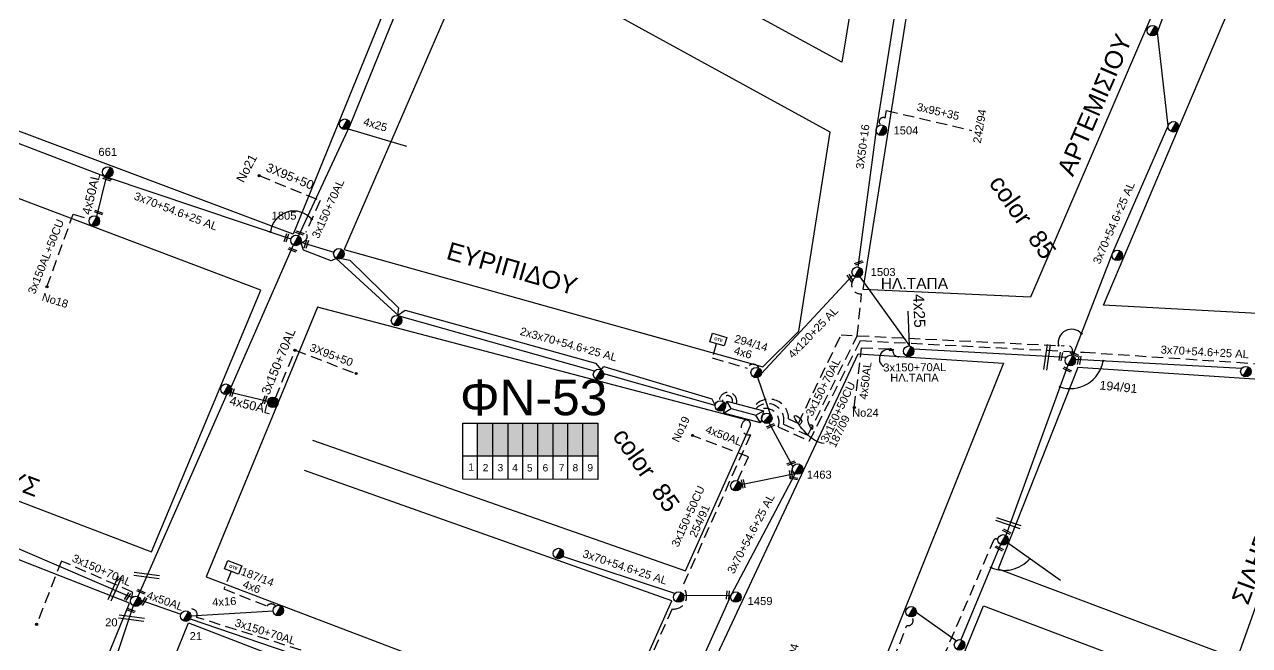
# Model space of a CAD drawing. Header units: millimetres. Extents: x 1421 to 7149, y 883 to 1925.
# Drawn here: x 5746.6 to 6022, y 1252.2 to 1392 of the extents above; entities that cross this region are included whole.
import ezdxf
from ezdxf.enums import TextEntityAlignment as Align

# ---------------------------------------------------------------- set-up
doc = ezdxf.new("R2010")
doc.units = ezdxf.units.MM
doc.linetypes.add('DASHED', pattern=[19.05, 12.7, -6.35])
for name, color, linetype in [('3X50+16', 7, 'Continuous'), ('3x82+57+13_5', 7, 'Continuous'), ('Pillar', 7, 'Continuous'), ('Pillar OTE', 7, 'Continuous'), ('Άγνωστα', 7, 'Continuous'), ('Γυμνά εναέρια ΧΤ (3Φ) 4x50AL', 7, 'Continuous'), ('Εναέρια παροχή ΧΤ 4x16', 7, 'SYN_LINE'), ('Εναέρια παροχή ΧΤ 4x25', 7, 'SYN_LINE'), ('Καλωδια Χ.Τ 3x95+35', 7, 'DASHED'), ('Καλωδια ΧΤ  3X95+50', 7, 'Continuous'), ('Καλώδια ΧΤ   3x150+50CU', 7, 'DASHED'), ('Καλώδια ΧΤ   3x150+70AL', 7, 'DASHED'), ('Μηχανική τομή', 7, 'Continuous'), ('Στύλος Ξύλινος', 7, 'Continuous'), ('Στύλος Ξύλινος @ 1', 7, 'Continuous'), ('Στύλος ΦΜ', 7, 'Continuous'), ('Στύλος ΦΜ @ 1', 7, 'Continuous'), ('Συνδέσεις', 7, 'Continuous'), ('Συνεστραμμένα ΧΤ   3x70+54.6+25 AL', 7, 'SYN_LINE'), ('Συνεστραμμένα ΧΤ   4x120+25 AL', 7, 'SYN_LINE'), ('Τομή', 7, 'Continuous'), ('Υποσταθμός εναέριος 2 στύλων', 7, 'Continuous'), ('Υποσταθμός πόλεως', 7, 'Continuous'), ('Υπόβαθρο ΔΕΗ', 7, 'Continuous'), ('Υπόγεια καλώδια Παροχών ΧΤ   4x50AL', 7, 'DASHED'), ('Υπόγεια καλώδια Παροχών ΧΤ   4x6', 7, 'DASHED')]:
    doc.layers.add(name, color=color, linetype=linetype)
doc.styles.add('arial', font='ARIAL.TTF')
doc.styles.get("Standard").update_dxf_attribs({"font": 'ARIAL.TTF'})
doc.linetypes.add('SYN_LINE', pattern='A,0.5,-0.0001,["/\\/\\/\\/",Standard,S=0.1,R=0,X=0,Y=-0.05],-0.25', length=0.7501)

# ---------------------------------------------------------------- blocks, each defined once
blk = doc.blocks.new('ΥΠΑΡΧΩΝ ΤΣΙΜΕΝΤΕΝΙΟΣ ΣΤΥΛΟΣ')
at = {"layer": 'Στύλος ΦΜ'}
blk.add_hatch(color=256, dxfattribs=at).paths.add_polyline_path([(-1.29, -2.28, 0.574793), (2.62, 0, 0.268822), (1.3, 2.27)])
blk.add_line((-1.29, -2.28), (1.3, 2.27), dxfattribs=at)
blk.add_circle((0, 0), 2.62, dxfattribs=at)
at = {"layer": 'Στύλος ΦΜ', "flags": 4}
for tag, p in [('ΤΥΠΟΣ', (-4.91, 3.03)), ('ΑΡΙΘΜΟΣ', (-4.68, 8.05))]:
    blk.add_attdef(tag, p, '', height=4, dxfattribs=at)
blk = doc.blocks.new('ΥΠΑΡΧΩΝ ΞΥΛΙΝΟΣ ΣΤΥΛΟΣ')
at = {"layer": 'Στύλος Ξύλινος'}
h = blk.add_hatch(color=256, dxfattribs=at)
h.paths.add_polyline_path([(-2.62, 0, 0.270008), (-1.29, -2.28), (1.3, 2.27, 0.576266)])
h.paths.add_polyline_path([(-1.29, -2.28, 0.574793), (2.62, 0, 0.268822), (1.3, 2.27)])
blk.add_line((-1.29, -2.28), (1.3, 2.27), dxfattribs=at)
blk.add_circle((0, 0), 2.62, dxfattribs=at)
at = {"layer": 'Στύλος Ξύλινος', "flags": 4}
for tag, p in [('ΑΡΙΘΜΟΣ', (-4.91, 8.6)), ('ΤΥΠΟΣ', (-4.85, 3.39))]:
    blk.add_attdef(tag, p, '', height=4, dxfattribs=at)
blk = doc.blocks.new('ΥΠΟΣΤΑΘΜΟΣ ΕΝΑΕΡΙΟΣ ΕΠΙ 2 ΣΤΥΛΩΝ')
at = {"layer": 'Υποσταθμός εναέριος 2 στύλων', "linetype": 'Continuous'}
for points in [[(-11.97, -2.11, 0.574793), (-8.45, -0.07, 0.268822), (-9.64, 1.98)], [(9.68, -2.15, 0.574793), (13.19, -0.1, 0.268822), (12.01, 1.95)]]:
    blk.add_hatch(color=256, dxfattribs=at).paths.add_polyline_path(points)
for p, q in [((-11.97, -2.11), (-9.64, 1.98)), ((9.68, -2.15), (12.01, 1.95))]:
    blk.add_line(p, q, dxfattribs=at)
for centre in [(-10.81, -0.07), (10.84, -0.1)]:
    blk.add_circle(centre, 2.36, dxfattribs=at)
at = {"layer": 'Υποσταθμός πόλεως', "linetype": 'Continuous', "ltscale": 40}
blk.add_lwpolyline([(-8.57, 2.82), (8.57, 2.82), (8.57, -2.82), (-8.57, -2.82)], close=True, dxfattribs=at)
for points in [[(-5.75, 0), (-8.57, 2.82)], [(-8.57, -2.82), (-5.75, 0)], [(-5.75, 0), (5.75, 0)], [(5.75, 0), (8.57, 2.82)], [(8.57, -2.82), (5.75, 0)]]:
    blk.add_lwpolyline(points, dxfattribs=at)
at = {"layer": 'Υποσταθμός εναέριος 2 στύλων', "ltscale": 40, "flags": 1}
for tag, p in [('ΜΕΤΑΣΧΗΜΑΤΙΣΜΟΣ', (14.09, 2.51)), ('ΙΣΧΥΣ', (14.07, -0.28)), ('ΑΡΙΘΜΟΣ', (14.19, -3))]:
    blk.add_attdef(tag, p, '', height=1.8, dxfattribs=at)
blk = doc.blocks.new('ΜΗΧΑΝΙΚΗ ΤΟΜΗ')
at = {"layer": 'Μηχανική τομή', "ltscale": 40}
for p, q in [((-3.7, 1.2), (3.9, 1.2)), ((3.9, -0.4), (-3.7, -0.4))]:
    blk.add_line(p, q, dxfattribs=at)
blk = doc.blocks.new('_ΣΥΝΔΕΣΗ')
at = {"layer": 'Συνδέσεις', "linetype": 'SYN_LINE', "ltscale": 40}
blk.add_hatch(color=256, dxfattribs=at).paths.add_polyline_path([(0.5, -0.01, 1), (-0.5, -0.01, 1)])
at = {"layer": 'Συνδέσεις'}
blk.add_circle((0, -0.01), 0.5, dxfattribs=at)
blk = doc.blocks.new('ΤΟΜΗ')
at = {"layer": 'Τομή', "ltscale": 40}
for p, q in [((10.9, 0.2), (-12.1, 0.2)), ((10.9, -2.6), (-12.1, -2.6))]:
    blk.add_line(p, q, dxfattribs=at)
blk = doc.blocks.new('PILLAR ΟΤΕ')
at = {"layer": 'Pillar OTE', "ltscale": 40}
blk.add_lwpolyline([(-3.31, 2.02), (3.39, 2.02), (3.39, -1.99), (-3.31, -1.99)], close=True, dxfattribs=at)
at = {"layer": 'Pillar OTE', "insert": (-1.81, 0.71), "char_height": 1.3575, "width": 109.961, "attachment_point": 1}
blk.add_mtext('{\\fArial|b1|i0|c161|p34;OTE}', dxfattribs=at)

msp = doc.modelspace()

# ---------------------------------------------------------------- hatches: boundary and pattern name
at = {"layer": 'Pillar', "linetype": 'DASHED', "lineweight": -3, "ltscale": 0.2}
h = msp.add_hatch(color=6, dxfattribs=at)
h.dxf.hatch_style = 1
h.paths.add_polyline_path([(5848.46, 1294.89), (5851.86, 1294.89), (5851.86, 1302.26), (5848.46, 1302.26)])
h = msp.add_hatch(color=5, dxfattribs=at)
h.dxf.hatch_style = 1
h.paths.add_polyline_path([(5851.94, 1294.89), (5855.33, 1294.89), (5855.33, 1302.26), (5851.94, 1302.26)])
h = msp.add_hatch(color=1, dxfattribs=at)
h.dxf.hatch_style = 1
h.paths.add_polyline_path([(5855.34, 1294.81), (5858.64, 1294.81), (5858.64, 1302.18), (5855.34, 1302.18)])
h = msp.add_hatch(color=151, dxfattribs=at)
h.dxf.hatch_style = 1
h.paths.add_polyline_path([(5862.03, 1302.24), (5858.65, 1302.24), (5858.65, 1294.87), (5862.03, 1294.87)])
h = msp.add_hatch(color=30, dxfattribs=at)
h.dxf.hatch_style = 1
h.paths.add_polyline_path([(5865.55, 1302.2), (5862.11, 1302.2), (5862.11, 1294.84), (5865.55, 1294.84)])
h = msp.add_hatch(color=50, dxfattribs=at)
h.dxf.hatch_style = 1
h.paths.add_polyline_path([(5868.83, 1302.24), (5865.44, 1302.24), (5865.44, 1294.86), (5868.83, 1294.86)])
h = msp.add_hatch(color=27, dxfattribs=at)
h.dxf.hatch_style = 1
h.paths.add_polyline_path([(5872.11, 1302.25), (5868.73, 1302.25), (5868.73, 1294.87), (5872.11, 1294.87)])
h = msp.add_hatch(color=133, dxfattribs=at)
h.dxf.hatch_style = 1
h.paths.add_polyline_path([(5875.5, 1302.25), (5872.11, 1302.25), (5872.11, 1294.87), (5875.5, 1294.87)])
at = {"layer": 'Άγνωστα', "lineweight": -3, "ltscale": 0.1}
h = msp.add_hatch(color=256, dxfattribs=at)
h.paths.add_polyline_path([(5941.14, 1318.81), (5941.1, 1318.54), (5941.84, 1318.58, 0.090826)])
h.paths.add_polyline_path([(5941.27, 1319.05), (5941.14, 1318.81, -0.090826), (5941.84, 1318.58)])

# ---------------------------------------------------------------- linework, layer by layer
at = {"layer": '3X50+16', "color": 1, "lineweight": -3, "ltscale": 0.1}
msp.add_lwpolyline([(5942.81, 1397.96), (5938.06, 1368.22), (5933.98, 1337.38)], dxfattribs=at)
at = {"layer": '3x82+57+13_5', "color": 1, "lineweight": -3, "ltscale": 0.1}
msp.add_lwpolyline([(5674.47, 1299.91), (5711.02, 1288.04), (5738.14, 1277.04), (5770.79, 1263)], dxfattribs=at)
at = {"layer": 'Pillar', "lineweight": -3, "ltscale": 40}
for points in [[(5845.14, 1289.62), (5845.14, 1302.26), (5875.47, 1302.26), (5875.47, 1289.59), (5845.14, 1289.62)], [(5848.47, 1289.62), (5848.47, 1302.26)], [(5851.91, 1289.62), (5851.91, 1302.26)], [(5855.35, 1289.61), (5855.35, 1302.26)], [(5858.64, 1289.61), (5858.65, 1302.26)], [(5862.03, 1289.61), (5862.03, 1302.26)], [(5865.43, 1289.6), (5865.43, 1302.26)], [(5868.76, 1289.6), (5868.77, 1302.26)], [(5872.15, 1289.6), (5872.15, 1302.26)], [(5845.14, 1294.9), (5875.47, 1294.88)]]:
    msp.add_lwpolyline(points, dxfattribs=at)
at = {"layer": 'Άγνωστα', "linetype": 'Continuous', "ltscale": 0.2}
msp.add_line((5885.12, 1322.62), (5890.75, 1321.04), dxfattribs=at)
at = {"layer": 'Άγνωστα', "lineweight": -3, "ltscale": 0.1}
for points in [[(5941.84, 1318.58), (5941.1, 1318.54), (5941.14, 1318.81)], [(5941.84, 1318.58), (5941.27, 1319.05), (5941.14, 1318.81)]]:
    msp.add_lwpolyline(points, dxfattribs=at)
msp.add_arc((5940.86, 1316.76), 2.07, 61.606, 239.9859, dxfattribs=at)
for points in [[(5926.39, 1297.65), (5924.2, 1298.42), (5920.17, 1303.87), (5921.35, 1302.69), (5920.66, 1301.68)], [(5922.82, 1303.91), (5922.72, 1302.69), (5923.82, 1301.01), (5923.8, 1301.7), (5923.01, 1301.7)]]:
    msp.add_spline(points, degree=3, dxfattribs=at)
at = {"layer": 'Γυμνά εναέρια ΧΤ (3Φ) 4x50AL', "color": 27, "lineweight": -3, "ltscale": 0.1}
msp.add_lwpolyline([(5762.88, 1348.76), (5765.04, 1357.62)], dxfattribs=at)
at = {"layer": 'Γυμνά εναέρια ΧΤ (3Φ) 4x50AL', "color": 50, "lineweight": -3, "ltscale": 0.1}
msp.add_lwpolyline([(5792.85, 1309.23), (5801.29, 1307.2)], dxfattribs=at)
at = {"layer": 'Γυμνά εναέρια ΧΤ (3Φ) 4x50AL', "color": 151, "lineweight": -3, "ltscale": 0.1}
for points in [[(5772.76, 1262.43), (5781.74, 1259.22)], [(5783.87, 1258.24), (5821.59, 1245.33), (5846.41, 1236.1), (5884.89, 1219.1)]]:
    msp.add_lwpolyline(points, dxfattribs=at)
at = {"layer": 'Εναέρια παροχή ΧΤ 4x16', "color": 85, "lineweight": -3, "ltscale": 15}
msp.add_lwpolyline([(5979.5, 1266.84), (5967.59, 1275.29)], dxfattribs=at)
at = {"layer": 'Εναέρια παροχή ΧΤ 4x16', "color": 151, "linetype": 'SYN_LINE', "lineweight": -3, "ltscale": 20}
msp.add_lwpolyline([(5784.02, 1258.89), (5802.47, 1260)], dxfattribs=at)
at = {"layer": 'Εναέρια παροχή ΧΤ 4x25', "color": 27, "lineweight": -3, "ltscale": 0.1}
msp.add_lwpolyline([(5819.37, 1368.45), (5832.49, 1364.61)], dxfattribs=at)
at = {"layer": 'Εναέρια παροχή ΧΤ 4x25', "color": 5, "lineweight": -3, "ltscale": 0.1}
msp.add_lwpolyline([(5945.58, 1319.61), (5945.28, 1327.42)], dxfattribs=at)
at = {"layer": 'Καλωδια Χ.Τ 3x95+35', "color": 1, "lineweight": -3, "ltscale": 0.2}
msp.add_lwpolyline([(5939.18, 1369.35, -0.967128), (5940.12, 1370.9), (5940.42, 1372.6), (5959.62, 1368.13)], format="xyb", dxfattribs=at)
at = {"layer": 'Καλωδια ΧΤ  3X95+50', "color": 27, "linetype": 'DASHED', "lineweight": -3, "ltscale": 0.2}
msp.add_lwpolyline([(5799.37, 1357.94), (5813.05, 1352.32)], dxfattribs=at)
at = {"layer": 'Καλωδια ΧΤ  3X95+50', "color": 50, "linetype": 'DASHED', "lineweight": -3, "ltscale": 0.2}
msp.add_lwpolyline([(5807.42, 1318.64), (5821.15, 1313.42)], dxfattribs=at)
at = {"layer": 'Καλώδια ΧΤ   3x150+50CU', "color": 27, "lineweight": -3, "ltscale": 0.2}
msp.add_lwpolyline([(5751.64, 1332.92), (5757.56, 1349.3), (5761.18, 1348.11)], dxfattribs=at)
at = {"layer": 'Καλώδια ΧΤ   3x150+50CU', "color": 1, "lineweight": -3, "ltscale": 0.2}
msp.add_lwpolyline([(5911.01, 1305.5, -0.775364), (5917.22, 1301.99), (5922.71, 1299.51), (5933.82, 1321.88), (5934.82, 1331.34, -0.772217), (5933.45, 1335.09)], format="xyb", dxfattribs=at)
at = {"layer": 'Καλώδια ΧΤ   3x150+50CU', "color": 133, "lineweight": -3, "ltscale": 0.2}
msp.add_lwpolyline([(5910.4, 1305.66, -0.754656), (5918.38, 1303.2), (5920.59, 1302.19), (5930.18, 1322.1), (5980.3, 1319.65), (5980.3, 1319.65, -0.874398), (5981.85, 1317.51)], format="xyb", dxfattribs=at)
at = {"layer": 'Καλώδια ΧΤ   3x150+50CU', "color": 151, "lineweight": -3, "ltscale": 0.2}
msp.add_lwpolyline([(5909.1, 1303.09, 0.95221), (5909.8, 1299.6), (5894.5, 1265.39, -0.740368), (5892.23, 1260.44), (5879.61, 1232.36), (5888.65, 1228.59), (5885.04, 1220.99), (5885.04, 1220.99, 0.723101), (5885.14, 1219.46)], format="xyb", dxfattribs=at)
at = {"layer": 'Καλώδια ΧΤ   3x150+50CU', "color": 6, "lineweight": -3, "ltscale": 0.2}
msp.add_lwpolyline([(5941.19, 1225.91), (5949.52, 1246.81), (5951.66, 1246), (5964.51, 1275.89)], dxfattribs=at)
at = {"layer": 'Καλώδια ΧΤ   3x150+50CU', "color": 85, "lineweight": -3, "ltscale": 0.2}
msp.add_lwpolyline([(5938.22, 1242.39), (5939.16, 1241.99), (5945, 1256.7, 0.747277), (5946.07, 1258.63)], format="xyb", dxfattribs=at)
at = {"layer": 'Καλώδια ΧΤ   3x150+50CU', "color": 6, "lineweight": -3, "ltscale": 0.2}
msp.add_arc((5964.99, 1275.66), 0.532, 30.1581, 154.5251, dxfattribs=at)
at = {"layer": 'Καλώδια ΧΤ   3x150+70AL', "color": 151, "lineweight": -3, "ltscale": 0.2}
msp.add_line((5808.77, 1251.17), (5785.33, 1258.54), dxfattribs=at)
at = {"layer": 'Καλώδια ΧΤ   3x150+70AL', "color": 27, "lineweight": -3, "ltscale": 0.2}
msp.add_lwpolyline([(5813.05, 1352.32), (5809.84, 1345.15)], dxfattribs=at)
at = {"layer": 'Καλώδια ΧΤ   3x150+70AL', "color": 30, "lineweight": -3, "ltscale": 0.2}
msp.add_lwpolyline([(5911.95, 1305.25, -0.685698), (5916.03, 1301.4), (5923.05, 1298.2), (5934.54, 1320.81), (5984.88, 1318.2), (6042.92, 1314.35), (6042.92, 1314.35, -0.818406), (6044.32, 1313.48)], format="xyb", dxfattribs=at)
at = {"layer": 'Καλώδια ΧΤ   3x150+70AL', "color": 50, "lineweight": -3, "ltscale": 0.2}
msp.add_lwpolyline([(5803.02, 1307.95), (5807.42, 1318.64)], dxfattribs=at)
at = {"layer": 'Καλώδια ΧΤ   3x150+70AL', "color": 5, "lineweight": -3, "ltscale": 0.2}
msp.add_lwpolyline([(5934.81, 1319.22), (5941.92, 1318.92, 0.981485), (5944.31, 1317.99)], format="xyb", dxfattribs=at)
at = {"layer": 'Καλώδια ΧΤ   3x150+70AL', "color": 1, "lineweight": -3, "ltscale": 0.2}
msp.add_lwpolyline([(5770.79, 1263), (5770.87, 1264.22), (5754.89, 1271.22), (5749.31, 1256.98)], dxfattribs=at)
at = {"layer": 'Καλώδια ΧΤ   3x150+70AL', "color": 27, "lineweight": -3, "ltscale": 0.2}
msp.add_arc((5808.82, 1344.3), 1.33, 266.3226, 39.8143, dxfattribs=at)
at = {"layer": 'Συνεστραμμένα ΧΤ   3x70+54.6+25 AL', "color": 133, "lineweight": -3, "ltscale": 20}
msp.add_lwpolyline([(5982.32, 1317.36), (5991.32, 1340.63), (6003.76, 1369.18), (6001.33, 1390.22), (6011.12, 1417.04)], dxfattribs=at)
at = {"layer": 'Συνεστραμμένα ΧΤ   3x70+54.6+25 AL', "color": 27, "lineweight": -3, "ltscale": 20}
for points in [[(5837.62, 1415.65), (5830.38, 1395.42), (5819.75, 1369.25), (5808.2, 1344.37)], [(5715.74, 1376.88), (5732.55, 1370.02), (5764.74, 1357.74), (5806.5, 1343.73)], [(5808.73, 1342.98), (5816.16, 1340.7)], [(5817.85, 1339.32), (5819.71, 1338.92), (5830.7, 1328.18), (5830.43, 1326.48), (5832.19, 1327.65), (5874.95, 1315.72), (5876.24, 1314.23), (5876.85, 1315.02), (5901.12, 1307.72), (5901.86, 1306.23)]]:
    msp.add_lwpolyline(points, dxfattribs=at)
at = {"layer": 'Συνεστραμμένα ΧΤ   3x70+54.6+25 AL', "color": 50, "lineweight": -3, "ltscale": 20}
for points in [[(5807.03, 1342.33), (5792.99, 1310.27)], [(5874.76, 1313.97), (5830.82, 1326.34), (5816.7, 1339.33), (5815.54, 1338.76), (5809.29, 1341.19), (5808.73, 1342.98)], [(5901.86, 1306.23), (5876.82, 1313.35)], [(5792.11, 1308.73), (5772.09, 1263.24)]]:
    msp.add_lwpolyline(points, dxfattribs=at)
at = {"layer": 'Συνεστραμμένα ΧΤ   3x70+54.6+25 AL', "color": 5, "lineweight": -3, "ltscale": 20}
for points in [[(5946.47, 1318.94), (5980.84, 1317.11)], [(5771.03, 1261.14), (5762.98, 1237.01), (5744.41, 1191.37), (5744.26, 1167.51)]]:
    msp.add_lwpolyline(points, dxfattribs=at)
at = {"layer": 'Συνεστραμμένα ΧΤ   3x70+54.6+25 AL', "color": 6, "lineweight": -3, "ltscale": 20}
for points in [[(5982.88, 1316.62), (6020.29, 1314.58)], [(5981.15, 1315.31), (5967.21, 1276.99)], [(5892.79, 1263.88), (5867.6, 1272.23)], [(5894.79, 1263.49), (5905.45, 1263.54)]]:
    msp.add_lwpolyline(points, dxfattribs=at)
at = {"layer": 'Συνεστραμμένα ΧΤ   3x70+54.6+25 AL', "color": 6, "lineweight": -3, "ltscale": 12}
msp.add_lwpolyline([(5919.38, 1292.48), (5914.05, 1302.3)], dxfattribs=at)
at = {"layer": 'Συνεστραμμένα ΧΤ   3x70+54.6+25 AL', "color": 6, "lineweight": -3, "ltscale": 15}
msp.add_lwpolyline([(5886.56, 1219.64), (5889.19, 1227.41), (5905.45, 1263.54), (5919.86, 1290.87), (5907.7, 1288.39)], dxfattribs=at)
at = {"layer": 'Συνεστραμμένα ΧΤ   3x70+54.6+25 AL', "color": 85, "lineweight": -3, "ltscale": 20}
msp.add_lwpolyline([(5966.05, 1274.95), (5957.11, 1253.5)], dxfattribs=at)
at = {"layer": 'Συνεστραμμένα ΧΤ   3x70+54.6+25 AL', "color": 85, "lineweight": -3, "ltscale": 12}
msp.add_lwpolyline([(5956.05, 1253.23), (5947.11, 1259.67)], dxfattribs=at)
at = {"layer": 'Συνεστραμμένα ΧΤ   3x70+54.6+25 AL', "color": 27, "linetype": 'DASHED', "lineweight": -3, "ltscale": 0.2}
msp.add_arc((5904.76, 1307.16), 1.98, 344.8021, 176.9105, dxfattribs=at)
at = {"layer": 'Συνεστραμμένα ΧΤ   3x70+54.6+25 AL', "color": 50, "linetype": 'DASHED', "lineweight": -3, "ltscale": 0.2}
msp.add_arc((5904.66, 1307.31), 1.13, 338.6799, 186.7632, dxfattribs=at)
at = {"layer": 'Συνεστραμμένα ΧΤ   4x120+25 AL', "color": 5, "lineweight": -3, "ltscale": 20}
for points in [[(5912.26, 1313.37), (5932.86, 1335.54)], [(5934.4, 1335.19), (5945.58, 1319.61)], [(5914.31, 1304.18), (5911.49, 1312.5)]]:
    msp.add_lwpolyline(points, dxfattribs=at)
at = {"layer": 'Υπόβαθρο ΔΕΗ', "lineweight": -3, "ltscale": 0.2}
for points in [[(5930.37, 1383.47), (5854.79, 1424.71), (5889.6, 1503.28), (5943.68, 1464.56), (5930.37, 1383.47)], [(5716.67, 1378.65), (5722.38, 1395.38), (5789.35, 1464.89), (5836.3, 1416.87), (5807.02, 1344.79), (5716.67, 1378.65)], [(5972.75, 1330.63), (5935.14, 1332.32), (5953.59, 1448.65), (5962.27, 1451.89), (6010.03, 1417.3), (5972.75, 1330.63)], [(5818.44, 1341.29), (5912.6, 1314.92), (5920.67, 1322.98), (5927.74, 1367.73), (5848.68, 1411.18), (5818.44, 1341.29)], [(6101.29, 1322.69), (5989.22, 1328.81), (6022.67, 1407.89), (6077.1, 1375.75), (6085.78, 1372.57), (6117.22, 1354.64), (6101.29, 1322.69)], [(5687.23, 1306.86), (5775.16, 1273.3), (5799.7, 1332.18), (5710.07, 1366.08), (5687.23, 1306.86)], [(5930.15, 1224.44), (5893.63, 1226.94), (5891.87, 1227.69), (5934.06, 1317.84), (5966.74, 1315.75), (5930.15, 1224.44)], [(5965.5, 1269.48), (6019.24, 1249.22), (6041.29, 1310.93), (5983.46, 1314.77), (5965.5, 1269.48)], [(5694.66, 1222.44), (5686.55, 1200.19), (5737.38, 1181.55), (5770.22, 1261.74), (5681.87, 1296.42), (5650.54, 1213.48), (5678.93, 1202.98), (5689.05, 1229.31)], [(5787.46, 1267.69), (5879.05, 1232.76), (5892.16, 1262.26), (5809.57, 1291.57)], [(5957.67, 1249.98), (5962.24, 1261.15), (6016.47, 1240.57), (6010.16, 1222.89), (5957.67, 1249.98)], [(5838.48, 1145.24), (5750.99, 1177.17), (5783.47, 1257.27), (5874.37, 1222.19), (5838.48, 1145.24)]]:
    msp.add_lwpolyline(points, dxfattribs=at)
msp.add_lwpolyline([(5811.38, 1298.43), (5895.2, 1269), (5909.77, 1301.53, 0.486491), (5909.04, 1302.91), (5812.5, 1328.38), (5787.46, 1267.69)], format="xyb", dxfattribs=at)
at = {"layer": 'Υπόβαθρο ΔΕΗ', "lineweight": -3}
for centre, radius, start, end in [((5807.14, 1344.66), 5.31, 40.6313, 173.2811), ((5982.02, 1320.37), 3, 41.8425, 192.7168), ((5981.71, 1317.59), 7.56, 251.9266, 350.0018), ((5966.94, 1276.59), 7.47, 245.9421, 319.3746)]:
    msp.add_arc(centre, radius, start, end, dxfattribs=at)
at = {"layer": 'Υπόγεια καλώδια Παροχών ΧΤ   4x50AL', "color": 5, "lineweight": -3, "ltscale": 0.2}
msp.add_line((5933.16, 1305.76), (5934.81, 1319.22), dxfattribs=at)
at = {"layer": 'Υπόγεια καλώδια Παροχών ΧΤ   4x50AL', "color": 6, "lineweight": -3, "ltscale": 0.2}
msp.add_lwpolyline([(5906.89, 1289.28), (5909.36, 1294.64), (5896.8, 1299.47)], dxfattribs=at)
at = {"layer": 'Υπόγεια καλώδια Παροχών ΧΤ   4x50AL', "color": 151, "lineweight": -3, "ltscale": 0.2}
msp.add_arc((5784.08, 1259.08), 1.36, 336.7427, 138.6055, dxfattribs=at)
at = {"layer": 'Υπόγεια καλώδια Παροχών ΧΤ   4x6', "color": 5, "lineweight": -3, "ltscale": 0.2}
msp.add_lwpolyline([(5902.12, 1320.07), (5901.21, 1316.92), (5909.08, 1314.64, -0.661083), (5911.69, 1314.64)], format="xyb", dxfattribs=at)
at = {"layer": 'Υπόγεια καλώδια Παροχών ΧΤ   4x6', "color": 151, "lineweight": -3, "ltscale": 0.2}
msp.add_lwpolyline([(5793.09, 1268.89), (5791.41, 1264.93), (5801.08, 1261.09, -0.480707), (5803.04, 1261.08)], format="xyb", dxfattribs=at)

# ---------------------------------------------------------------- block references
at = {"layer": 'Pillar OTE', "xscale": 0.5, "yscale": 0.5, "zscale": 0.5}
for p, rotation in [((5902.57, 1321.05), 344.0000000000001), ((5793.49, 1269.81), 339)]:
    msp.add_blockref('PILLAR ΟΤΕ', p, dxfattribs=dict(at, rotation=rotation))
at = {"layer": 'Μηχανική τομή', "lineweight": -3}
for p, xscale, yscale, zscale, rotation in [((5765.13, 1357.11), 0.2499999999979055, 0.2499999999979055, 0.2499999999979055, 340.7338105930513), ((5763.21, 1349.57), 0.2499999999979055, 0.2499999999979055, 0.2499999999979055, 340.7338105930513), ((5805.54, 1343.88), 0.24999999999812, 0.24999999999812, 0.24999999999812, 71.8583522096268), ((5808.43, 1344.93), 0.2499999999979055, 0.2499999999979055, 0.2499999999979055, 340.7338105930513), ((5806.79, 1341.17), 0.2499999999979055, 0.2499999999979055, 0.2499999999979055, 340.7338105930513), ((5810.05, 1342.46), 0.24999999999812, 0.24999999999812, 0.24999999999812, 71.8583522096268), ((5934.21, 1338.2), 0.2499999999975245, 0.2499999999975245, 0.2499999999975245, 20.0429778084631), ((5932.35, 1334.92), 0.2499999999976577, 0.2499999999976577, 0.2499999999976577, 123.1221963784872), ((5979.69, 1317.2), 0.2499999999986265, 0.2499999999986265, 0.2499999999986265, 80.52514226253533), ((5982.72, 1317.85), 0.2499999999985755, 0.2499999999985755, 0.2499999999985755, 152.6935911164358), ((5983.83, 1316.34), 0.2499999999986265, 0.2499999999986265, 0.2499999999986265, 80.52514226253533), ((5981.12, 1314.38), 0.2499999999985755, 0.2499999999985755, 0.2499999999985755, 152.6935911164358), ((5793.31, 1309.1), 0.24999999999812, 0.24999999999812, 0.24999999999812, 71.8583522096268), ((5800.7, 1307.45), 0.24999999999812, 0.24999999999812, 0.24999999999812, 71.8583522096268), ((5914.36, 1301.5), 0.2499999999980073, 0.2499999999980073, 0.2499999999980073, 24.37964034682025), ((5919, 1293.16), 0.2499999999975245, 0.2499999999975245, 0.2499999999975245, 20.0429778084631), ((5908.3, 1288.58), 0.2499999999975176, 0.2499999999975176, 0.2499999999975176, 100.9802302212184), ((5919.48, 1289.78), 0.2499999999975572, 0.2499999999975572, 0.2499999999975572, 348.6288974055599), ((5919.04, 1290.63), 0.2499999999972612, 0.2499999999972612, 0.2499999999972612, 98.2553188026848), ((5967.51, 1277.9), 0.2499999999985755, 0.2499999999985755, 0.2499999999985755, 152.6935911164358), ((5965.81, 1274.12), 0.2499999999985755, 0.2499999999985755, 0.2499999999985755, 152.6935911164358), ((5772.85, 1264.38), 0.2499999999981595, 0.2499999999981595, 0.2499999999981595, 155.5134231753511), ((5904.63, 1263.58), 0.2499999999980117, 0.2499999999980117, 0.2499999999980117, 264.9738415222887), ((5769.65, 1263.32), 0.2499999999980046, 0.2499999999980046, 0.2499999999980046, 237.2033443592842), ((5773.36, 1262.22), 0.2499999999979256, 0.2499999999979256, 0.2499999999979256, 236.5126062551854), ((5770.54, 1260.17), 0.2499999999980591, 0.2499999999980591, 0.2499999999980591, 159.8980688772794)]:
    msp.add_blockref('ΜΗΧΑΝΙΚΗ ΤΟΜΗ', p, dxfattribs=dict(at, xscale=xscale, yscale=yscale, zscale=zscale, rotation=rotation))
at = {"layer": 'Στύλος Ξύλινος @ 1', "lineweight": -3, "ltscale": 40, "xscale": 0.4499999999998181, "yscale": 0.4499999999998181, "zscale": 0.4499999999998181}
msp.add_blockref('ΥΠΑΡΧΩΝ ΞΥΛΙΝΟΣ ΣΤΥΛΟΣ', (5802.43, 1306.93), dxfattribs=at)
at = {"layer": 'Στύλος ΦΜ @ 1', "lineweight": -3, "ltscale": 40, "xscale": 0.4499999999998181, "yscale": 0.4499999999998181, "zscale": 0.4499999999998181}
for p in [(6000.21, 1390.56), (5818.6, 1369.52), (6004.92, 1368.93), (5762.3, 1347.74), (5817.28, 1340.35), (5992.31, 1339.99), (5830.24, 1325.32), (5945.4, 1318.44), (5981.73, 1316.34), (5875.65, 1313.21), (5911.11, 1313.62), (6021.2, 1313.84), (5791.88, 1309.88), (5906.54, 1288.16), (5966.63, 1275.97), (5866.63, 1272.91), (5893.68, 1263.11), (5803.65, 1260.07), (5945.94, 1259.8), (5956.83, 1252.35)]:
    msp.add_blockref('ΥΠΑΡΧΩΝ ΤΣΙΜΕΝΤΕΝΙΟΣ ΣΤΥΛΟΣ', p, dxfattribs=at)
at = {"layer": 'Στύλος ΦΜ @ 1', "lineweight": -3, "ltscale": 40}
ref = msp.add_blockref('ΥΠΑΡΧΩΝ ΤΣΙΜΕΝΤΕΝΙΟΣ ΣΤΥΛΟΣ', (5939.24, 1368.17), dxfattribs=dict(at, xscale=0.4499999999998181, yscale=0.4499999999998181, zscale=0.4499999999998181))
ref.add_attrib('ΑΡΙΘΜΟΣ', '1504', (5941.98, 1367.22), dxfattribs={"layer": 'Στύλος ΦΜ', "height": 1.8, "flags": 4})
ref = msp.add_blockref('ΥΠΑΡΧΩΝ ΤΣΙΜΕΝΤΕΝΙΟΣ ΣΤΥΛΟΣ', (5765.32, 1358.76), dxfattribs=dict(at, xscale=0.4499999999998181, yscale=0.4499999999998181, zscale=0.4499999999998181))
ref.add_attrib('ΑΡΙΘΜΟΣ', '661', (5763.21, 1362.39), dxfattribs={"layer": 'Στύλος ΦΜ', "height": 1.8, "flags": 4})
ref = msp.add_blockref('ΥΠΑΡΧΩΝ ΤΣΙΜΕΝΤΕΝΙΟΣ ΣΤΥΛΟΣ', (5807.62, 1343.35), dxfattribs=dict(at, xscale=0.4499999999998181, yscale=0.4499999999998181, zscale=0.4499999999998181))
ref.add_attrib('ΑΡΙΘΜΟΣ', '1805', (5802.15, 1348.04), dxfattribs={"layer": 'Στύλος ΦΜ', "height": 1.8, "flags": 4})
ref = msp.add_blockref('ΥΠΑΡΧΩΝ ΤΣΙΜΕΝΤΕΝΙΟΣ ΣΤΥΛΟΣ', (5933.82, 1336.21), dxfattribs=dict(at, xscale=0.4499999999998181, yscale=0.4499999999998181, zscale=0.4499999999998181))
ref.add_attrib('ΑΡΙΘΜΟΣ', '1503', (5936.85, 1335.36), dxfattribs={"layer": 'Στύλος ΦΜ', "height": 1.8, "flags": 4})
ref = msp.add_blockref('ΥΠΑΡΧΩΝ ΤΣΙΜΕΝΤΕΝΙΟΣ ΣΤΥΛΟΣ', (5920.41, 1291.91), dxfattribs=dict(at, xscale=0.4499999999998181, yscale=0.4499999999998181, zscale=0.4499999999998181))
ref.add_attrib('ΑΡΙΘΜΟΣ', '1463', (5922.49, 1289.76), dxfattribs={"layer": 'Στύλος ΦΜ', "height": 1.8, "flags": 4})
ref = msp.add_blockref('ΥΠΑΡΧΩΝ ΤΣΙΜΕΝΤΕΝΙΟΣ ΣΤΥΛΟΣ', (5906.54, 1263.11), dxfattribs=dict(at, xscale=0.4499999999998181, yscale=0.4499999999998181, zscale=0.4499999999998181))
ref.add_attrib('ΑΡΙΘΜΟΣ', '1459', (5909.18, 1261.32), dxfattribs={"layer": 'Στύλος ΦΜ', "height": 1.8, "flags": 4})
ref = msp.add_blockref('ΥΠΑΡΧΩΝ ΤΣΙΜΕΝΤΕΝΙΟΣ ΣΤΥΛΟΣ', (5771.61, 1262.16), dxfattribs=dict(at, xscale=0.4499999999998181, yscale=0.4499999999998181, zscale=0.4499999999998181))
ref.add_attrib('ΑΡΙΘΜΟΣ', '20', (5764.72, 1256.52), dxfattribs={"layer": 'Στύλος ΦΜ', "height": 1.8, "flags": 4})
ref = msp.add_blockref('ΥΠΑΡΧΩΝ ΤΣΙΜΕΝΤΕΝΙΟΣ ΣΤΥΛΟΣ', (5782.85, 1258.82), dxfattribs=dict(at, xscale=0.4499999999998181, yscale=0.4499999999998181, zscale=0.4499999999998181))
ref.add_attrib('ΑΡΙΘΜΟΣ', '21', (5783.72, 1253.42), dxfattribs={"layer": 'Στύλος ΦΜ', "height": 1.8, "flags": 4})
at = {"layer": 'Συνδέσεις', "lineweight": -3}
for p, xscale, yscale, zscale in [((5799.37, 1357.94), 0.4777242751392805, 0.4777242751392805, 0.4777242751392805), ((5811.17, 1348.12), 0.25, 0.25, 0.25), ((5801.87, 1345.31), 0.25, 0.25, 0.25), ((5751.64, 1332.93), 0.4777242751392805, 0.4777242751392805, 0.4777242751392805), ((5984.26, 1322.37), 0.25, 0.25, 0.25), ((5979.09, 1319.71), 0.25, 0.25, 0.25), ((5807.42, 1318.65), 0.4777242751392805, 0.4777242751392805, 0.4777242751392805), ((5989.15, 1316.28), 0.25, 0.25, 0.25), ((5821.16, 1313.43), 0.4777242751392805, 0.4777242751392805, 0.4777242751392805), ((5979.37, 1310.41), 0.25, 0.25, 0.25), ((5933.16, 1305.77), 0.4777242751392805, 0.4777242751392805, 0.4777242751392805), ((5896.8, 1299.48), 0.4777242751392805, 0.4777242751392805, 0.4777242751392805), ((5963.89, 1269.77), 0.25, 0.25, 0.25), ((5972.61, 1271.73), 0.25, 0.25, 0.25), ((5749.31, 1256.98), 0.4777242751392805, 0.4777242751392805, 0.4777242751392805)]:
    msp.add_blockref('_ΣΥΝΔΕΣΗ', p, dxfattribs=dict(at, xscale=xscale, yscale=yscale, zscale=zscale))
at = {"layer": 'Τομή', "lineweight": -3}
for p, xscale, yscale, zscale, rotation in [((5976.16, 1317.27), 0.2500000000004106, 0.2500000000004106, 0.2500000000004106, 81.87062846675526), ((5968.06, 1279.95), 0.2499999999989491, 0.2499999999989491, 0.2499999999989491, 341.295227277866), ((5766.61, 1265.22), 0.2499999999987168, 0.2499999999987168, 0.2499999999987168, 66.22791038823448), ((5774.22, 1268.21), 0.2499999999988328, 0.2499999999988328, 0.2499999999988328, 352.4999067982413), ((5770.84, 1258.61), 0.2499999999988328, 0.2499999999988328, 0.2499999999988328, 352.4999067982413)]:
    msp.add_blockref('ΤΟΜΗ', p, dxfattribs=dict(at, xscale=xscale, yscale=yscale, zscale=zscale, rotation=rotation))
at = {"layer": 'Υποσταθμός εναέριος 2 στύλων', "lineweight": -3, "xscale": 0.4999999999998901, "yscale": 0.4999999999998901, "zscale": 0.4999999999998901, "rotation": 345.2226224423628}
msp.add_blockref('ΥΠΟΣΤΑΘΜΟΣ ΕΝΑΕΡΙΟΣ ΕΠΙ 2 ΣΤΥΛΩΝ', (5908.26, 1304.77), dxfattribs=at)

# ---------------------------------------------------------------- texts
at = {"lineweight": -3, "ltscale": 40, "char_height": 4, "width": 64.8866, "attachment_point": 1, "style": 'arial'}
for s, insert, rotation in [('ΑΡΤΕΜΙΣΙΟΥ', (5978.65, 1359.14), 66.7149), ('color  85', (5966.54, 1358.57), 305.0881), ('ΕΥΡΙΠΙΔΟΥ', (5842.3, 1343.11), 344.0188), ('ΣΙΔΗΡΟΚΑΣΤΡΟΥ', (6017.92, 1262.47), 70), ('ΔΗΜΟΣΘΕΝΟΥΣ', (5709.47, 1304.89), 339.1896), ('color  85', (5881.89, 1301.63), 305.0881)]:
    msp.add_mtext(s, dxfattribs=dict(at, insert=insert, rotation=rotation))
at = {"layer": 'Pillar', "lineweight": -3, "ltscale": 30, "char_height": 1.63, "width": 11.2573, "attachment_point": 1}
for s, insert in [('1', (5846.39, 1293.18)), ('2', (5849.62, 1293.05)), ('3', (5852.96, 1293.05)), ('4', (5856.26, 1293.05)), ('5', (5859.56, 1292.97)), ('6', (5863.08, 1293)), ('7', (5866.71, 1293)), ('8', (5869.82, 1293.02)), ('9', (5873.16, 1293.05))]:
    msp.add_mtext(s, dxfattribs=dict(at, insert=insert))
at = {"layer": 'Άγνωστα', "lineweight": -3, "ltscale": 0.1}
for s, height, rotation, p in [('3x95+35', 1.8, 346.8868, (5952.02, 1372.38)), ('242/94', 1.8, 80.5298, (5961.34, 1369.06)), ('4x25', 1.8, 343.6936, (5825.48, 1369.44)), ('3X50+16', 1.8, 82.4528, (5935.04, 1364.47)), ('No21', 2, 62.1125, (5796.53, 1359.6)), ('3X95+50', 2, 337.6585, (5806.29, 1357.81)), ('4x50AL', 2, 76.3201, (5761.55, 1353.84)), ('3x150+70AL', 1.8, 65.8553, (5814.82, 1350.5)), ('3x70+54.6+25 AL', 1.8, 66.4531, (5991.51, 1347.31)), ('3x70+54.6+25 AL', 1.8, 339.1053, (5780.63, 1349.95)), ('3x150AL+50CU', 1.8, 68.2415, (5751.39, 1339.72)), ('No18', 1.8, 343.0087, (5753.48, 1329.85)), ('4x25', 2.5, 272.179, (5947.78, 1327.51)), ('4x120+25 AL', 1.8, 45.9479, (5923.88, 1322.66)), ('3x150+70AL', 2, 67.6337, (5803.67, 1316.11)), ('2x3x70+54.6+25 AL', 1.8, 344.4232, (5868.93, 1320)), ('294/14', 1.8, 343.7797, (5909.97, 1320.27)), ('3X95+50', 1.8, 339.1968, (5815.6, 1317.6)), ('3x70+54.6+25 AL', 1.8, 356.8725, (6011.97, 1318.28)), ('4x6', 1.8, 343.7797, (5908.15, 1318.13)), ('3x150+70AL', 1.8, 63.0608, (5926.14, 1310.36)), ('4x50AL', 1.8, 83.0135, (5935.65, 1311.83)), ('3x150+70AL', 1.8, 0.4305, (5946.77, 1314.81)), ('3x150+50CU', 1.8, 64.2864, (5929.46, 1304.73)), ('194/91', 2, 354.4175, (5992.57, 1310.41)), ('4x50AL', 2, 346.5128, (5797.39, 1306.3)), ('No19', 1.8, 64.7107, (5894.14, 1300.89)), ('187/09', 1.8, 64.2864, (5929.77, 1300.43)), ('4x50AL', 1.8, 338.9505, (5903.83, 1299.45)), ('3x150+50CU', 1.8, 65.8994, (5895.77, 1281.28)), ('254/91', 1.8, 65.8994, (5898.37, 1280.22)), ('3x70+54.6+25 AL', 1.8, 62.1881, (5909.91, 1277.36)), ('3x150+70AL', 1.8, 336.3164, (5763.97, 1269.16)), ('3x70+54.6+25 AL', 1.8, 341.6437, (5881.62, 1269.86)), ('187/14', 1.8, 339, (5798.98, 1267.63)), ('4x50AL', 1.8, 340.3219, (5778.21, 1262.25)), ('4x6', 1.8, 339, (5797.69, 1265.43)), ('4x16', 1.8, 3.4202, (5791.5, 1262.08)), ('3x150+70AL', 1.8, 342.5375, (5800.75, 1255.32)), ('407/04', 1.8, 75.3941, (5918.88, 1248.85))]:
    msp.add_text(s, height=height, rotation=rotation, dxfattribs=at).set_placement(p, align=Align.MIDDLE_CENTER)
for s, height, p in [('ΗΛ.ΤΑΠΑ', 2.5, (5946.69, 1333.69)), ('ΗΛ.ΤΑΠΑ', 1.8, (5946.69, 1312.48)), ('No24', 1.8, (5935.66, 1304.6))]:
    msp.add_text(s, height=height, dxfattribs=at).set_placement(p, align=Align.MIDDLE_CENTER)
at = {"layer": 'Υπόβαθρο ΔΕΗ', "lineweight": -3, "insert": (5844.5, 1312.02), "char_height": 8, "width": 84.6573, "attachment_point": 1}
msp.add_mtext('ΦN-53', dxfattribs=at)

doc.saveas('drawing.dxf')
